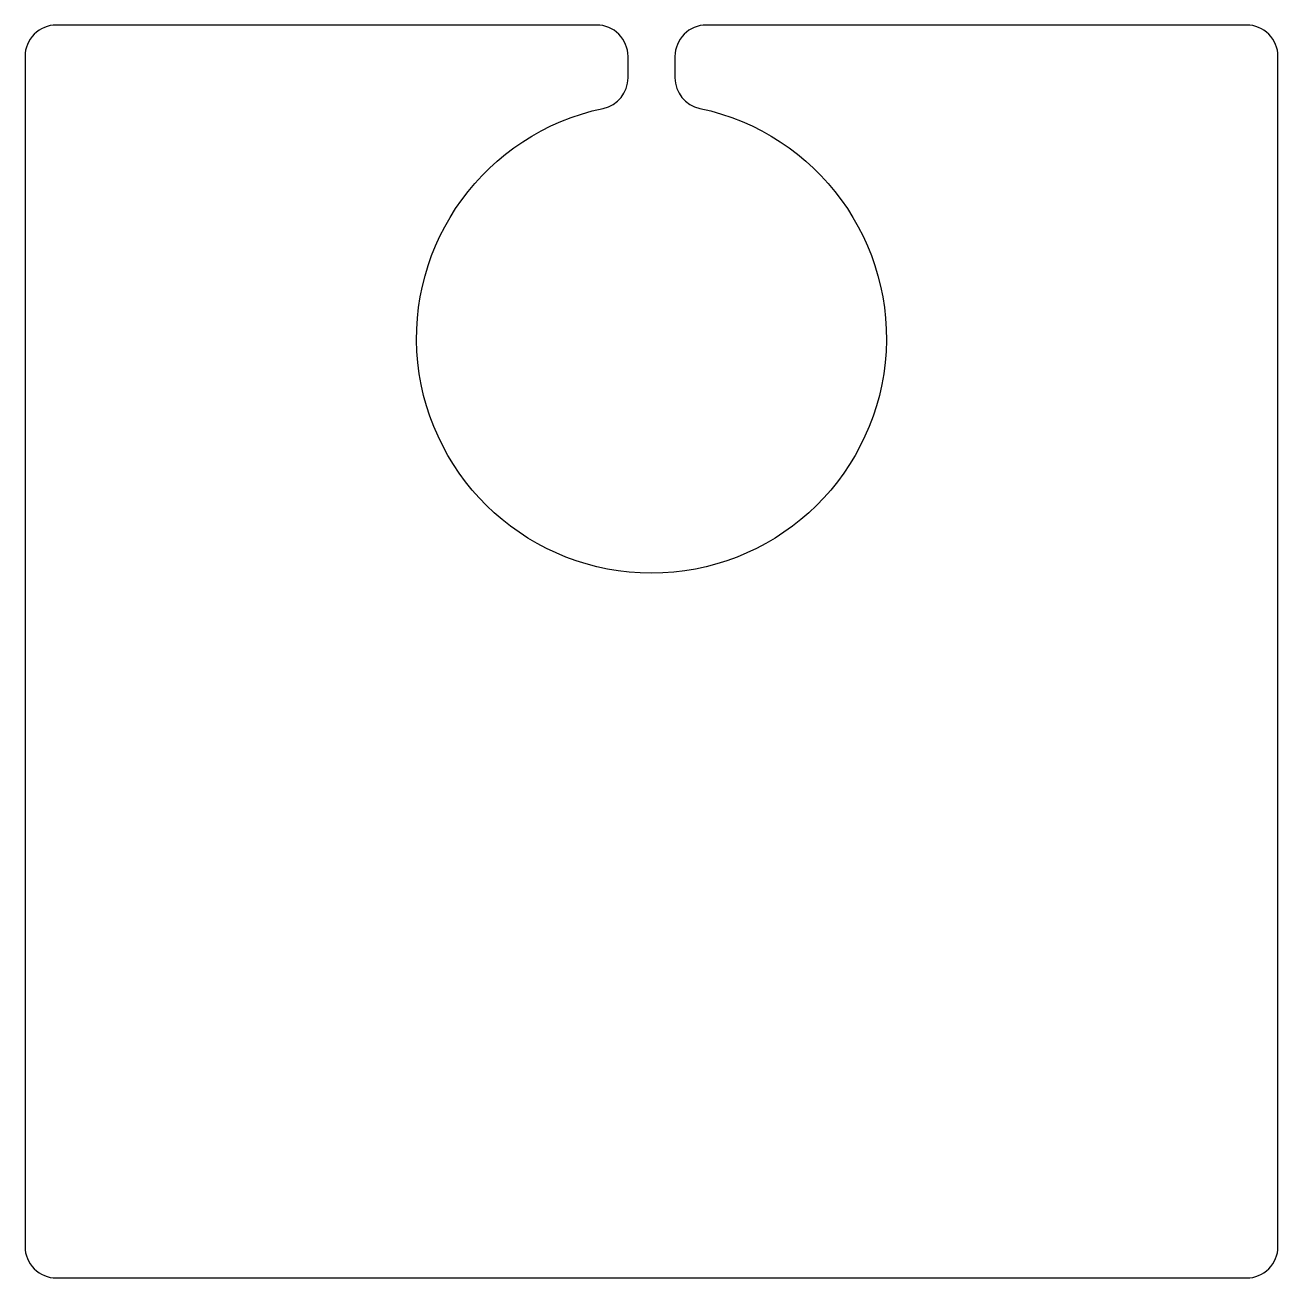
# Model space of a CAD drawing. Header units: millimetres. Extents: x 0 to 80, y 0 to 80.
import ezdxf

# ---------------------------------------------------------------- set-up
doc = ezdxf.new("R2010")
doc.units = ezdxf.units.MM
doc.layers.get('0').update_dxf_attribs({"linetype": 'CONTINUOUS'})

msp = doc.modelspace()

# ---------------------------------------------------------------- linework, layer by layer
msp.add_lwpolyline([(80, 2), (80, 78, 0.414214), (78, 80), (43.5, 80, 0.414214), (41.5, 78), (41.5, 76.636, 0.354702), (43.088, 74.679, -9.61023), (36.912, 74.679, 0.354702), (38.5, 76.636), (38.5, 78, 0.414214), (36.5, 80), (2, 80, 0.414214), (0, 78), (0, 2, 0.414214), (2, 0), (78, 0, 0.414214)], format="xyb", close=True)

doc.saveas('drawing.dxf')
